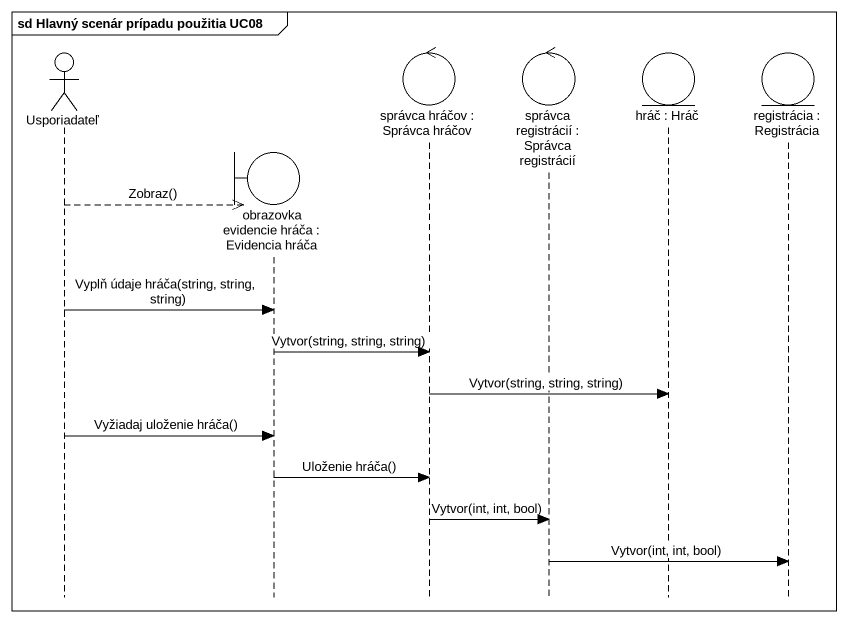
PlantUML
@startuml
mainframe sd Hlavný scenár prípadu použitia UC08
hide footbox
actor Usporiadateľ
boundary "obrazovka evidencie hráča : Evidencia hráča" as obrazovka_evidencie_hráča
control "správca hráčov : Správca hráčov" as správca_hráčov
control "správca registrácií : Správca registrácií" as správca_registrácií
entity "hráč : Hráč" as hráč
entity "registrácia : Registrácia" as registrácia

Usporiadateľ -->> obrazovka_evidencie_hráča ** : Zobraz()
Usporiadateľ -> obrazovka_evidencie_hráča : Vyplň údaje hráča(string, string, string)
obrazovka_evidencie_hráča -> správca_hráčov : Vytvor(string, string, string)
správca_hráčov -> hráč : Vytvor(string, string, string)
Usporiadateľ -> obrazovka_evidencie_hráča : Vyžiadaj uloženie hráča()
obrazovka_evidencie_hráča -> správca_hráčov : Uloženie hráča()
správca_hráčov -> správca_registrácií : Vytvor(int, int, bool)
správca_registrácií -> registrácia : Vytvor(int, int, bool)
@enduml
